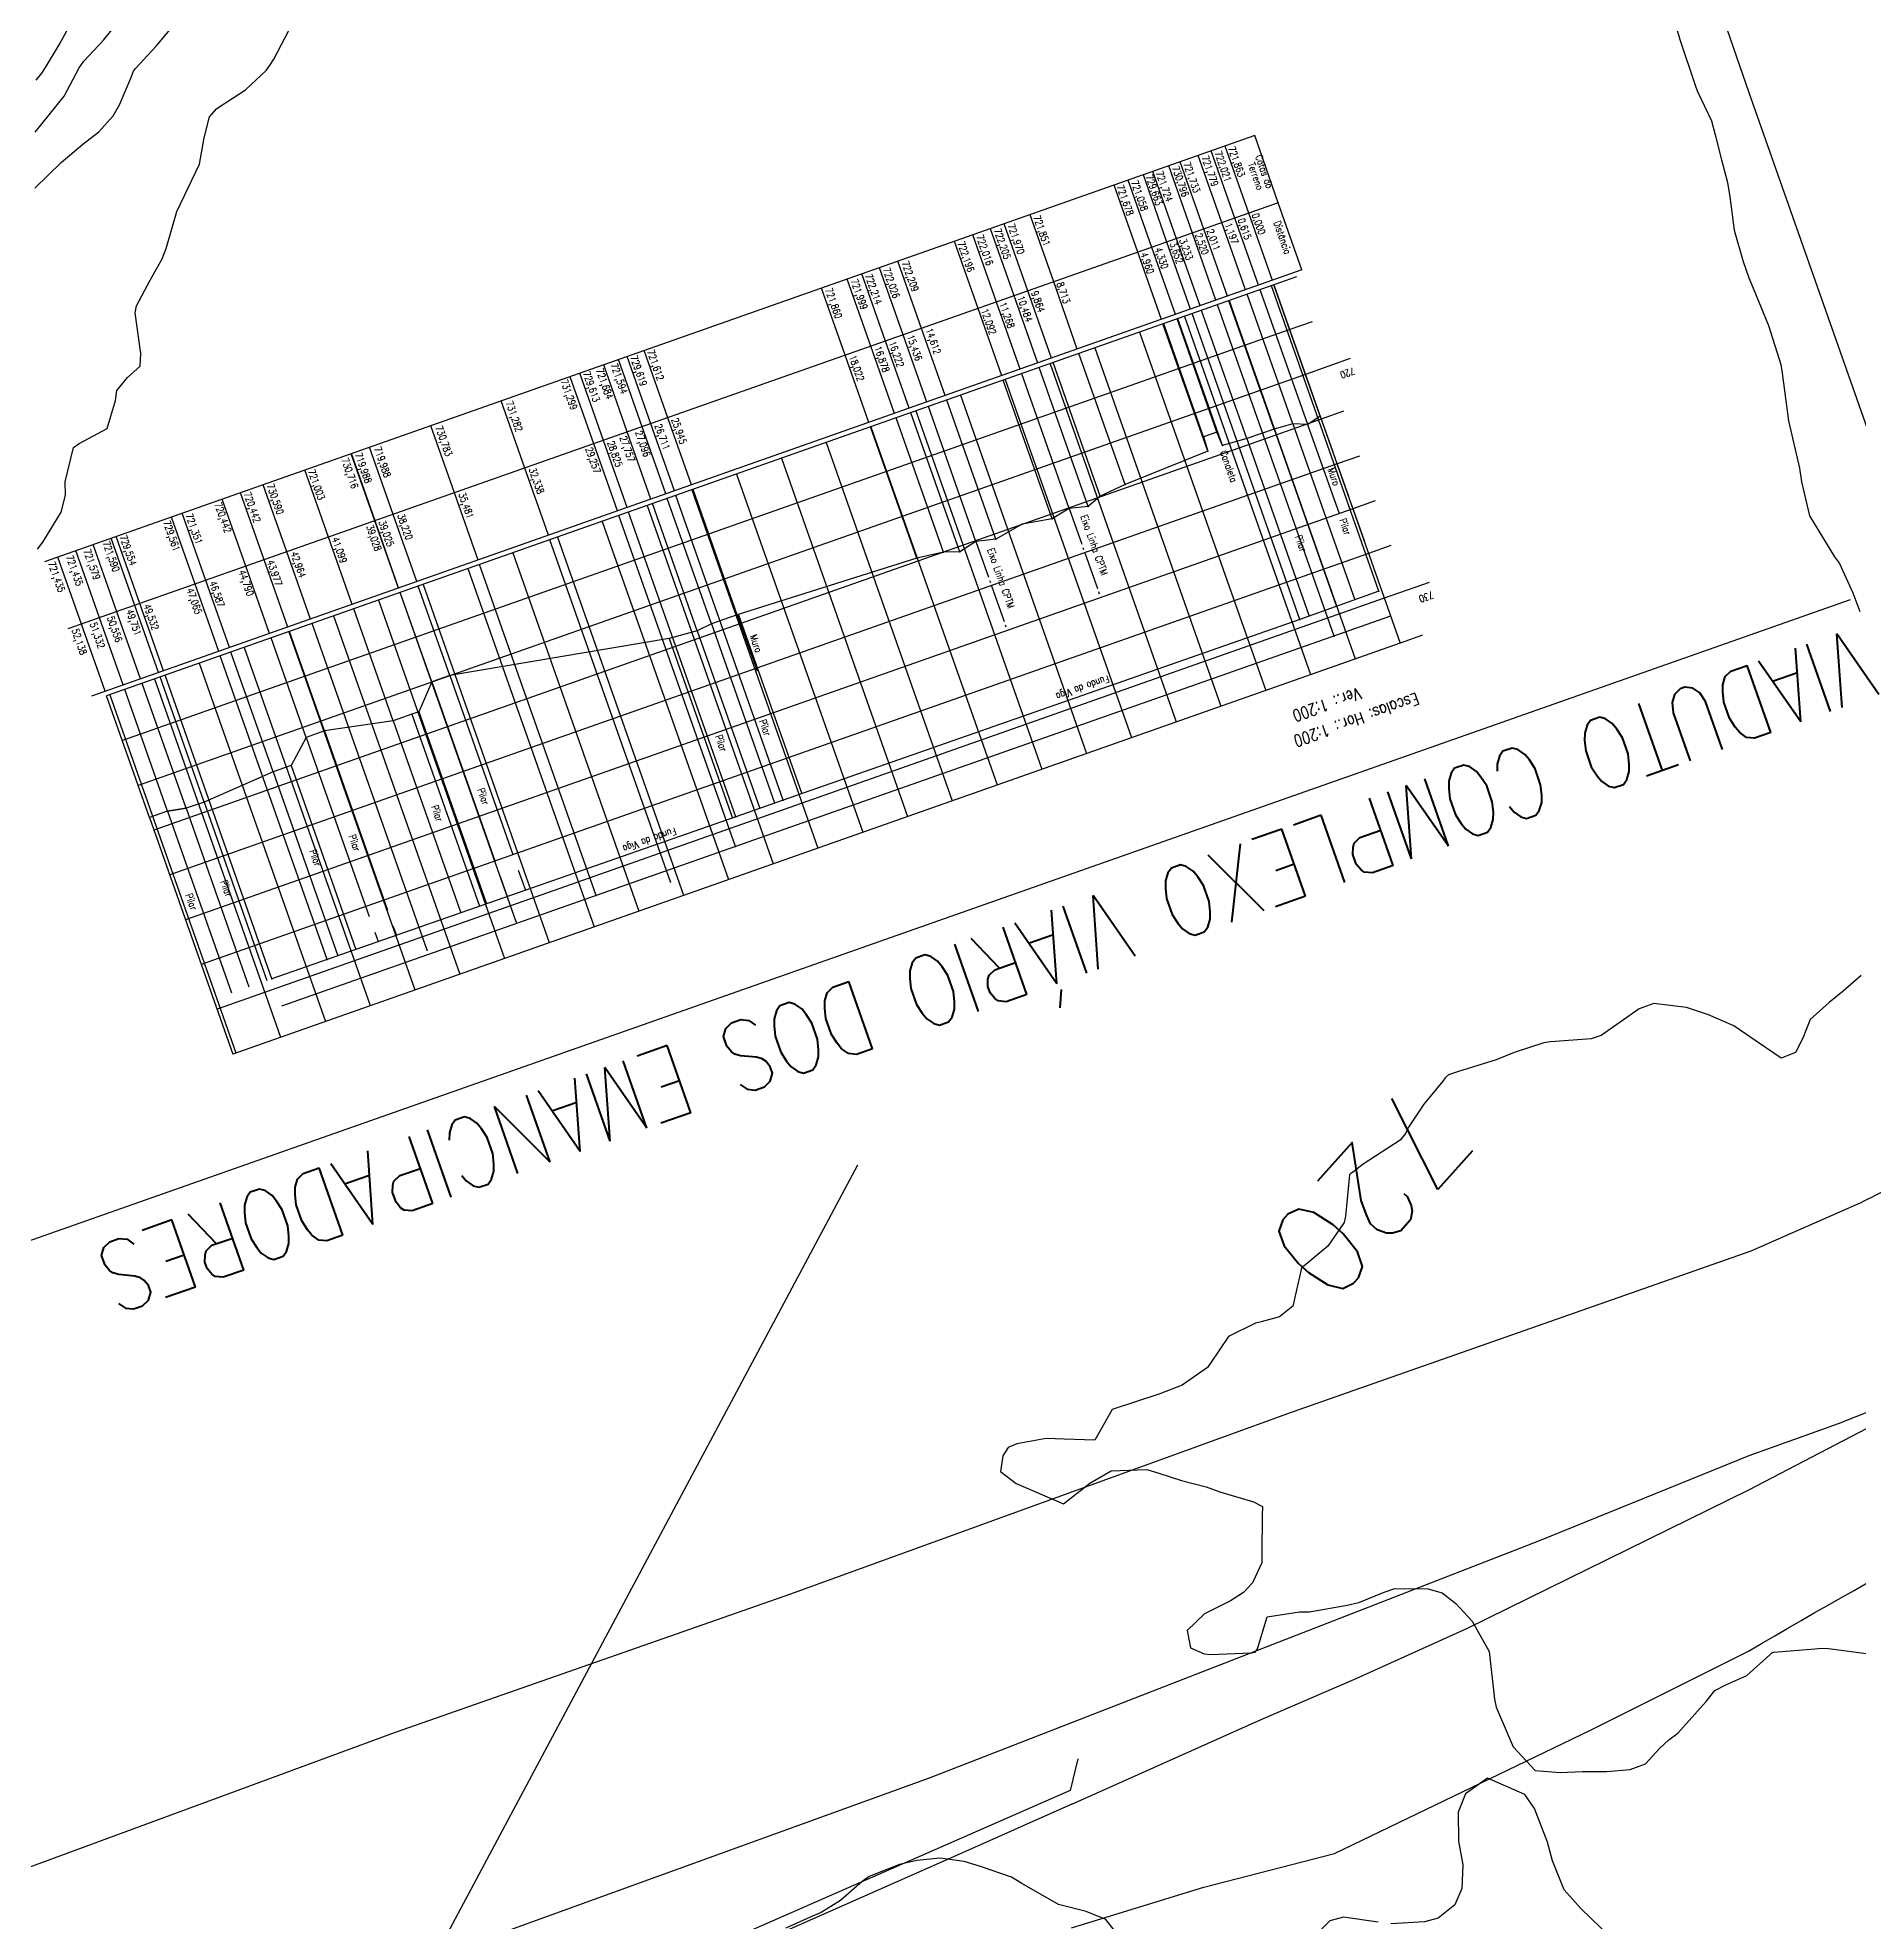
# Model space of a CAD drawing. Header units: metres. Extents: x 307586 to 320046, y 7427249 to 7434250.
# Drawn here: x 312472.8 to 312549.6, y 7432034.5 to 7432113.9 of the extents above; entities that cross this region are included whole.
import ezdxf
from ezdxf.enums import TextEntityAlignment as Align

# ---------------------------------------------------------------- set-up
doc = ezdxf.new("R2010")
doc.units = ezdxf.units.M
doc.header["$MEASUREMENT"] = 0
for name, pattern in [('CONTINUO', [0]), ('TRACEJADO', [8.7, 8, -0.7]), ('TRACO-PONTO', [1.88, 1.6, -0.14, 0, -0.14])]:
    doc.linetypes.add(name, pattern=pattern)
doc.layers.get('0').update_dxf_attribs({"color": 255})
for name, color, linetype in [('_PERFIL', 45, 'Continuous'), ('Cotas', 45, 'Continuous'), ('Curvas de Nivel 1m', 11, 'Continuous'), ('Curvas de Nivel 5m', 15, 'Continuous'), ('Perfil', 45, 'Continuous'), ('Pontes_Viadutos_Tubos', 190, 'Continuous'), ('TEXTO', 45, 'Continuous'), ('Vias Primárias', 230, 'Continuous')]:
    doc.layers.add(name, color=color, linetype=linetype)
doc.styles.add('ROMANS', font='romans', dxfattribs={"height": 0.2})
doc.styles.get("Standard").update_dxf_attribs({"font": 'txt.shx'})
doc.styles.add('Style-STANDARD', font='STANDARD.shx')

# ---------------------------------------------------------------- blocks, each defined once
blk = doc.blocks.new('SIMB_PONTO')
at = {"color": 0}
blk.add_point((0, 0), dxfattribs=at)
for tag in ['desc:', 'cota:', 'pto:']:
    blk.add_attdef(tag, (0, 0), '', height=1)

msp = doc.modelspace()

# ---------------------------------------------------------------- linework, layer by layer
at = {"layer": 'Curvas de Nivel 1m', "flags": 128}
for points, elevation in [([(312472.692, 7432107.552), (312473.8, 7432108.634), (312474.711, 7432109.412), (312475.393, 7432109.936), (312475.99, 7432110.607), (312476.259, 7432111.075), (312476.747, 7432112.189), (312476.859, 7432112.491), (312476.937, 7432112.598), (312477.806, 7432113.546), (312478.683, 7432114.581)], 719), ([(312472.716, 7432109.923), (312473.3, 7432110.641), (312473.931, 7432111.436), (312474.561, 7432112.623), (312474.756, 7432112.914), (312475.582, 7432113.794), (312476.246, 7432114.605)], 718), ([(312472.745, 7432112.113), (312472.991, 7432112.405), (312473.145, 7432112.644), (312473.72, 7432113.593), (312474.277, 7432114.627)], 717)]:
    msp.add_lwpolyline(points, dxfattribs=dict(at, elevation=elevation))
at = {"layer": 'Curvas de Nivel 5m', "elevation": 720, "flags": 128}
for points in [[(312541.682, 7432114.928), (312542.007, 7432113.818), (312542.626, 7432111.94), (312542.669, 7432111.811), (312542.751, 7432111.624), (312543.338, 7432110.4), (312543.495, 7432109.799), (312543.756, 7432108.756), (312544.014, 7432107.79), (312544.101, 7432107.193), (312544.293, 7432105.786), (312544.663, 7432104.463), (312544.905, 7432103.777), (312545.085, 7432103.339), (312545.736, 7432101.769), (312546.254, 7432100.126), (312546.318, 7432099.763), (312546.583, 7432097.76), (312547.037, 7432095.755), (312547.127, 7432095.181), (312547.461, 7432093.751), (312548.516, 7432092.023), (312548.639, 7432091.863), (312548.722, 7432091.737), (312549.286, 7432090.513), (312549.587, 7432089.724)], [(312472.81, 7432092.344), (312473.033, 7432092.642), (312473.805, 7432093.91), (312473.993, 7432094.628), (312473.98, 7432095.19), (312474.318, 7432096.624), (312474.565, 7432096.801), (312475.742, 7432097.437), (312476.088, 7432098.605), (312476.155, 7432099.037), (312476.593, 7432099.587), (312477.13, 7432100.062), (312477.168, 7432100.594), (312476.923, 7432102.303), (312476.985, 7432102.596), (312477.555, 7432103.68), (312478.057, 7432104.586), (312478.228, 7432105.015), (312478.683, 7432106.58), (312479.635, 7432108.566), (312479.83, 7432109.68), (312480.05, 7432110.56), (312480.365, 7432110.919), (312480.732, 7432111.154), (312481.577, 7432111.705), (312482.456, 7432112.533), (312482.582, 7432112.705), (312482.758, 7432112.989), (312483.57, 7432114.518)], [(312549.636, 7432074.387), (312548.875, 7432073.731), (312548.288, 7432073.253), (312547.495, 7432072.534), (312547.189, 7432071.751), (312546.88, 7432071.141), (312546.264, 7432070.902), (312544.985, 7432071.773), (312544.278, 7432072.27), (312543.214, 7432072.728), (312542.285, 7432073.035), (312540.909, 7432073.202), (312540.284, 7432072.98), (312538.69, 7432071.854), (312538.271, 7432071.715), (312536.556, 7432071.591), (312536.27, 7432071.549), (312535.019, 7432071.139), (312534.262, 7432070.833), (312532.669, 7432070.336), (312532.256, 7432070.205), (312532.116, 7432070.07), (312532.009, 7432069.932), (312531.22, 7432068.959), (312530.545, 7432067.947), (312530.438, 7432067.731), (312530.218, 7432067.444), (312528.665, 7432066.431), (312528.204, 7432066.09), (312528.139, 7432066.045), (312528.081, 7432065.981), (312527.919, 7432064.24), (312527.852, 7432063.983), (312527.172, 7432062.981), (312526.154, 7432062.145), (312526.075, 7432062.079), (312526.048, 7432062.001), (312525.689, 7432060.453), (312525.135, 7432060.01), (312524.36, 7432059.787), (312524.129, 7432059.731), (312522.982, 7432059.175), (312522.229, 7432058.048), (312522.101, 7432057.871), (312521.03, 7432057.124), (312520.09, 7432056.758), (312518.083, 7432056.1), (312517.355, 7432054.815), (312516.064, 7432054.855), (312515.309, 7432054.883), (312514.061, 7432054.648), (312513.702, 7432054.502), (312513.481, 7432054.149), (312513.38, 7432053.484), (312514.041, 7432052.977), (312516.033, 7432052.12), (312517.15, 7432053.001), (312518.047, 7432053.52), (312519.539, 7432053.569), (312520.046, 7432053.423), (312520.999, 7432053.105), (312522.041, 7432052.836), (312522.625, 7432052.627), (312524.035, 7432052.212), (312524.419, 7432052.016), (312524.406, 7432051.639), (312524.394, 7432050.016), (312524.389, 7432049.634), (312523.995, 7432048.8), (312523.621, 7432048.393), (312523.069, 7432048.034), (312521.977, 7432047.487), (312521.242, 7432046.786), (312521.382, 7432046.056), (312521.959, 7432045.8), (312522.223, 7432045.782), (312523.96, 7432045.851), (312524.105, 7432045.875), (312524.21, 7432046.018), (312524.618, 7432047.372), (312525.979, 7432047.582), (312526.398, 7432047.577), (312527.982, 7432047.861), (312528.476, 7432047.973), (312529.54, 7432048.407), (312529.992, 7432048.563), (312531.384, 7432048.544), (312531.99, 7432048.374), (312532.569, 7432047.921), (312533.245, 7432047.18), (312533.963, 7432045.9), (312534.192, 7432043.897), (312534.267, 7432043.559), (312534.976, 7432041.889), (312535.903, 7432040.892), (312536.959, 7432040.813), (312537.903, 7432040.848), (312538.906, 7432040.848), (312539.904, 7432040.929), (312540.554, 7432041.176), (312541.144, 7432041.818), (312541.542, 7432042.188), (312541.919, 7432042.457), (312543.105, 7432043.792), (312543.47, 7432044.257), (312543.944, 7432044.494), (312544.821, 7432044.9), (312545.79, 7432045.762), (312545.879, 7432045.845), (312545.964, 7432045.875), (312547.691, 7432046.018), (312547.966, 7432046.038), (312548.261, 7432046.031), (312549.964, 7432045.81)], [(312539.105, 7432033.841), (312537.831, 7432035.079), (312537.123, 7432035.867), (312536.64, 7432037.087), (312536.42, 7432037.874), (312535.884, 7432039.296), (312535.476, 7432039.884), (312533.9, 7432040.569), (312532.965, 7432039.914), (312532.661, 7432039.138), (312532.67, 7432037.918), (312532.851, 7432036.913), (312532.822, 7432035.915), (312532.522, 7432035.231), (312531.824, 7432034.668), (312531.245, 7432034.512), (312529.82, 7432034.437)], [(312518.23, 7432034.094), (312517.821, 7432034.612), (312516.985, 7432034.949), (312515.83, 7432035.25), (312514.279, 7432036.136), (312513.845, 7432036.395), (312512.54, 7432036.85), (312511.852, 7432037.055), (312510.841, 7432037.192), (312509.852, 7432037.094), (312509.123, 7432036.924), (312507.845, 7432036.421), (312507.553, 7432036.214), (312506.643, 7432035.415), (312505.823, 7432034.909), (312505.356, 7432034.708), (312504.334, 7432034.255)], [(312529.285, 7432034.494), (312527.824, 7432034.716), (312527.248, 7432034.559), (312526.688, 7432033.991)]]:
    msp.add_lwpolyline(points, dxfattribs=at)
at = {"layer": 'Perfil', "linetype": 'CONTINUO', "flags": 128}
for points in [[(312525.845, 7432103.815), (312524.901, 7432103.483)], [(312524.901, 7432103.483), (312475.722, 7432086.169)], [(312524.908, 7432097.407), (312523.004, 7432102.815)], [(312523.015, 7432102.819), (312528.328, 7432087.727)], [(312525.691, 7432097.634), (312523.772, 7432103.085)], [(312526.321, 7432097.599), (312524.321, 7432103.279)], [(312529.321, 7432090.581), (312524.793, 7432103.445)], [(312524.901, 7432103.483), (312530.215, 7432088.391)], [(312526.848, 7432097.953), (312524.901, 7432103.483)], [(312522.497, 7432097.274), (312520.817, 7432102.045)], [(312522.737, 7432096.713), (312520.855, 7432102.058)], [(312521.128, 7432102.154), (312526.442, 7432087.062)], [(312525.994, 7432089.382), (312521.457, 7432102.27)], [(312523.753, 7432097.01), (312521.852, 7432102.409)], [(312527.438, 7432088.689), (312522.524, 7432102.646)], [(312525.565, 7432101.596), (312476.386, 7432084.282)], [(312519.242, 7432101.49), (312524.555, 7432086.398)], [(312522.108, 7432096.48), (312520.223, 7432101.836)], [(312521.934, 7432097.076), (312520.254, 7432101.847)], [(312526.509, 7432101.928), (312525.565, 7432101.596)], [(312518.626, 7432095.07), (312516.683, 7432100.589)], [(312517.355, 7432100.826), (312522.669, 7432085.734)], [(312528.116, 7432100.374), (312526.23, 7432099.71)], [(312526.23, 7432099.71), (312477.05, 7432082.396)], [(312516.271, 7432094.066), (312514.273, 7432099.741)], [(312517.073, 7432094.148), (312515.012, 7432100.001)], [(312515.469, 7432100.162), (312520.782, 7432085.07)], [(312517.58, 7432094.576), (312515.597, 7432100.207)], [(312511.696, 7432098.834), (312517.009, 7432083.742)], [(312515.553, 7432093.623), (312513.496, 7432099.467)], [(312513.582, 7432099.498), (312518.896, 7432084.406)], [(312511.663, 7432092.234), (312509.6, 7432098.096)], [(312509.809, 7432098.17), (312515.122, 7432083.077)], [(312512.342, 7432092.673), (312510.341, 7432098.357)], [(312513.18, 7432092.774), (312511.119, 7432098.63)], [(312527.837, 7432098.155), (312526.894, 7432097.823)], [(312526.894, 7432097.823), (312477.714, 7432080.509)], [(312509.848, 7432091.971), (312507.902, 7432097.498)], [(312507.923, 7432097.505), (312513.236, 7432082.413)], [(312510.973, 7432092.219), (312508.981, 7432097.878)], [(312506.036, 7432096.841), (312511.349, 7432081.749)], [(312527.558, 7432095.937), (312478.379, 7432078.623)], [(312504.15, 7432096.177), (312509.463, 7432081.085)], [(312528.501, 7432096.269), (312527.558, 7432095.937)], [(312500.377, 7432094.849), (312505.69, 7432079.757)], [(312502.292, 7432089.574), (312500.429, 7432094.867)], [(312502.263, 7432095.513), (312507.576, 7432080.421)], [(312528.222, 7432094.05), (312479.043, 7432076.736)], [(312498.49, 7432094.185), (312503.803, 7432079.093)], [(312500.607, 7432088.904), (312498.719, 7432094.265)], [(312501.201, 7432089.208), (312499.343, 7432094.485)], [(312504.229, 7432081.766), (312499.706, 7432094.613)], [(312529.165, 7432094.382), (312528.222, 7432094.05)], [(312496.604, 7432093.52), (312501.917, 7432078.428)], [(312502.215, 7432079.821), (312497.305, 7432093.767)], [(312502.233, 7432081.07), (312497.712, 7432093.911)], [(312499.473, 7432078.329), (312494.398, 7432092.744)], [(312494.717, 7432092.856), (312500.03, 7432077.764)], [(312529.829, 7432092.496), (312528.886, 7432092.164)], [(312528.886, 7432092.164), (312479.707, 7432074.85)], [(312496.343, 7432077.756), (312491.434, 7432091.7)], [(312492.831, 7432092.192), (312498.144, 7432077.1)], [(312489.058, 7432090.864), (312494.371, 7432075.772)], [(312490.944, 7432091.528), (312496.257, 7432076.436)], [(312531.437, 7432090.941), (312529.55, 7432090.277)], [(312529.55, 7432090.277), (312480.371, 7432072.963)], [(312487.171, 7432090.2), (312492.484, 7432075.108)], [(312492.975, 7432076.642), (312488.088, 7432090.522)], [(312489.415, 7432086.762), (312488.091, 7432090.523)], [(312490.175, 7432087.029), (312488.85, 7432090.791)], [(312485.285, 7432089.536), (312490.598, 7432074.444)], [(312487.796, 7432085.116), (312486.135, 7432089.835)], [(312484.128, 7432084.419), (312482.653, 7432088.609)], [(312483.398, 7432088.871), (312488.711, 7432073.779)], [(312484.895, 7432084.689), (312483.42, 7432088.879)], [(312489.22, 7432075.453), (312484.375, 7432089.215)], [(312531.158, 7432088.723), (312530.215, 7432088.391)], [(312485.01, 7432075.062), (312480.507, 7432087.854)], [(312482.735, 7432082.965), (312480.958, 7432088.012)], [(312530.215, 7432088.391), (312481.035, 7432071.077)], [(312481.512, 7432088.207), (312486.825, 7432073.115)], [(312477.739, 7432086.879), (312483.052, 7432071.787)], [(312479.83, 7432081.689), (312477.974, 7432086.962)], [(312482.681, 7432074.25), (312478.18, 7432087.034)], [(312479.625, 7432087.543), (312484.938, 7432072.451)], [(312477.527, 7432081.043), (312475.722, 7432086.169)], [(312475.852, 7432086.215), (312481.165, 7432071.123)], [(312478.287, 7432081.31), (312476.482, 7432086.437)], [(312479.067, 7432081.432), (312477.214, 7432086.694)]]:
    msp.add_lwpolyline(points, dxfattribs=at)
at = {"layer": 'Pontes_Viadutos_Tubos'}
msp.add_lwpolyline([(312516.632, 7432041.376), (312516.319, 7432040.047), (312492.584, 7432029.636), (312476.945, 7432022.215), (312459.125, 7432013.602), (312452.923, 7432010.203, 0.098187), (312438.119, 7431997.807, 0.065524), (312433.945, 7431990.98, 0.005401), (312431.827, 7431985.878, 0.005401), (312429.97, 7431986.199, 0.009245), (312429.261, 7431983.746), (312423.504, 7431992.011), (312394.429, 7432035.141), (312375.297, 7432063.648), (312375.698, 7432065.854)], format="xyb", dxfattribs=at)
at = {"layer": 'TEXTO'}
msp.add_line((312446.051, 7431951.607), (312507.371, 7432066.404), dxfattribs=at)
at = {"layer": 'TEXTO', "linetype": 'CONTINUO', "flags": 128}
for points in [[(312524.088, 7432109.769), (312473.097, 7432091.818)], [(312523.259, 7432106.297), (312522.262, 7432109.127)], [(312523.839, 7432106.501), (312522.842, 7432109.331)], [(312525.084, 7432106.94), (312524.088, 7432109.769)], [(312521.462, 7432105.664), (312520.465, 7432108.494)], [(312521.942, 7432105.833), (312520.946, 7432108.663)], [(312522.71, 7432106.104), (312521.713, 7432108.933)], [(312519.16, 7432104.854), (312518.164, 7432107.684)], [(312519.754, 7432105.063), (312518.758, 7432107.893)], [(312520.394, 7432105.288), (312519.398, 7432108.118)], [(312520.789, 7432105.428), (312519.793, 7432108.257)], [(312525.084, 7432106.94), (312474.093, 7432088.988)], [(312526.08, 7432104.11), (312525.084, 7432106.94)], [(312514.534, 7432103.226), (312513.538, 7432106.055)], [(312515.62, 7432103.608), (312514.624, 7432106.438)], [(312523.706, 7432103.274), (312522.71, 7432106.104)], [(312524.255, 7432103.467), (312523.259, 7432106.297)], [(312524.835, 7432103.671), (312523.839, 7432106.501)], [(312512.433, 7432102.486), (312511.437, 7432105.315)], [(312513.21, 7432102.759), (312512.214, 7432105.589)], [(312513.95, 7432103.02), (312512.953, 7432105.849)], [(312521.39, 7432102.459), (312520.394, 7432105.288)], [(312521.785, 7432102.598), (312520.789, 7432105.428)], [(312522.458, 7432102.835), (312521.462, 7432105.664)], [(312522.938, 7432103.004), (312521.942, 7432105.833)], [(312510.056, 7432101.649), (312509.06, 7432104.479)], [(312520.156, 7432102.024), (312519.16, 7432104.854)], [(312520.751, 7432102.234), (312519.754, 7432105.063)], [(312526.08, 7432104.11), (312475.09, 7432086.158)], [(312507.918, 7432100.896), (312506.922, 7432103.726)], [(312508.537, 7432101.114), (312507.541, 7432103.944)], [(312509.279, 7432101.375), (312508.282, 7432104.205)], [(312516.616, 7432100.778), (312515.62, 7432103.608)], [(312506.839, 7432100.516), (312505.843, 7432103.346)], [(312514.206, 7432099.93), (312513.21, 7432102.759)], [(312514.946, 7432100.19), (312513.95, 7432103.02)], [(312515.531, 7432100.396), (312514.534, 7432103.226)], [(312513.429, 7432099.656), (312512.433, 7432102.486)], [(312510.275, 7432098.545), (312509.279, 7432101.375)], [(312511.052, 7432098.819), (312510.056, 7432101.649)], [(312498.643, 7432097.631), (312497.647, 7432100.461)], [(312499.366, 7432097.885), (312498.37, 7432100.715)], [(312507.836, 7432097.687), (312506.839, 7432100.516)], [(312508.915, 7432098.067), (312507.918, 7432100.896)], [(312509.533, 7432098.284), (312508.537, 7432101.114)], [(312496.242, 7432096.786), (312495.246, 7432099.615)], [(312496.649, 7432096.929), (312495.653, 7432099.759)], [(312497.657, 7432097.284), (312496.661, 7432100.113)], [(312498.28, 7432097.503), (312497.284, 7432100.333)], [(312493.336, 7432095.762), (312492.34, 7432098.592)], [(312526.847, 7432097.955), (312526.321, 7432097.599), (312525.691, 7432097.634), (312524.908, 7432097.407), (312523.753, 7432097.01), (312522.737, 7432096.713), (312522.497, 7432097.274), (312521.934, 7432097.076), (312522.108, 7432096.48), (312518.626, 7432095.07), (312517.58, 7432094.576), (312517.073, 7432094.148), (312516.271, 7432094.066), (312515.553, 7432093.623), (312514.294, 7432093.404), (312513.18, 7432092.774), (312512.342, 7432092.673), (312511.663, 7432092.234), (312510.973, 7432092.219), (312509.848, 7432091.971), (312502.292, 7432089.574), (312501.201, 7432089.208), (312500.607, 7432088.904), (312499.422, 7432088.586), (312490.175, 7432087.029), (312489.415, 7432086.762), (312488.878, 7432085.497), (312488.579, 7432085.391), (312487.796, 7432085.116), (312484.895, 7432084.689), (312484.128, 7432084.419), (312483.495, 7432083.233), (312482.735, 7432082.965), (312479.83, 7432081.689), (312479.067, 7432081.432), (312478.287, 7432081.31), (312477.527, 7432081.043)], [(312490.371, 7432094.719), (312489.375, 7432097.549)], [(312498.653, 7432094.454), (312497.657, 7432097.284)], [(312499.277, 7432094.673), (312498.28, 7432097.503)], [(312499.64, 7432094.801), (312498.643, 7432097.631)], [(312500.362, 7432095.056), (312499.366, 7432097.885)], [(312525.691, 7432097.634), (312524.908, 7432097.407)], [(312524.908, 7432097.407), (312527.538, 7432089.939)], [(312526.316, 7432097.598), (312527.642, 7432093.846)], [(312487.788, 7432093.809), (312486.791, 7432096.639)], [(312497.238, 7432093.956), (312496.242, 7432096.786)], [(312497.646, 7432094.099), (312496.649, 7432096.929)], [(312523.753, 7432097.01), (312526.388, 7432089.524)], [(312485.072, 7432092.853), (312484.076, 7432095.683)], [(312487.025, 7432093.541), (312486.029, 7432096.371)], [(312487.028, 7432093.542), (312486.032, 7432096.372)], [(312494.332, 7432092.933), (312493.336, 7432095.762)], [(312483.313, 7432092.234), (312482.317, 7432095.064)], [(312481.59, 7432091.627), (312480.594, 7432094.457)], [(312482.357, 7432091.897), (312481.361, 7432094.727)], [(312491.367, 7432091.889), (312490.371, 7432094.719)], [(312479.444, 7432090.872), (312478.448, 7432093.702)], [(312479.895, 7432091.031), (312478.899, 7432093.86)], [(312488.022, 7432090.711), (312487.025, 7432093.541)], [(312488.024, 7432090.712), (312487.028, 7432093.542)], [(312488.784, 7432090.979), (312487.788, 7432093.809)], [(312476.152, 7432089.713), (312475.155, 7432092.542)], [(312476.911, 7432089.98), (312475.915, 7432092.81)], [(312477.117, 7432090.053), (312476.121, 7432092.883)], [(312486.068, 7432090.023), (312485.072, 7432092.853)], [(312474.659, 7432089.187), (312473.663, 7432092.017)], [(312475.42, 7432089.455), (312474.423, 7432092.285)], [(312483.353, 7432089.068), (312482.357, 7432091.897)], [(312484.309, 7432089.404), (312483.313, 7432092.234)], [(312480.441, 7432088.042), (312479.444, 7432090.872)], [(312480.892, 7432088.201), (312479.895, 7432091.031)], [(312482.587, 7432088.798), (312481.59, 7432091.627)], [(312549.177, 7432090.217), (312463.85, 7432060.176)], [(312478.114, 7432087.223), (312477.117, 7432090.053)], [(312529.321, 7432090.581), (312525.994, 7432089.382), (312504.229, 7432081.766), (312502.233, 7432081.07), (312485.01, 7432075.062), (312482.681, 7432074.25)], [(312476.416, 7432086.625), (312475.42, 7432089.455)], [(312477.148, 7432086.883), (312476.152, 7432089.713)], [(312477.907, 7432087.15), (312476.911, 7432089.98)], [(312529.816, 7432089.521), (312483.086, 7432073.098)], [(312502.292, 7432089.574), (312503.122, 7432087.215)], [(312475.656, 7432086.358), (312474.659, 7432089.187)], [(312499.422, 7432088.586), (312502.089, 7432081.02)], [(312500.607, 7432088.904), (312503.241, 7432081.422)], [(312488.579, 7432085.391), (312491.428, 7432077.3)], [(312488.878, 7432085.497), (312491.727, 7432077.405)], [(312487.796, 7432085.116), (312490.644, 7432077.027)], [(312482.735, 7432082.965), (312485.462, 7432075.22)], [(312483.495, 7432083.233), (312486.223, 7432075.485)], [(312478.287, 7432081.31), (312479.067, 7432081.432)], [(312478.287, 7432081.31), (312477.527, 7432081.043)], [(312477.527, 7432081.043), (312481.035, 7432071.077)], [(312478.287, 7432081.31), (312480.983, 7432073.652)]]:
    msp.add_lwpolyline(points, dxfattribs=at)
at = {"layer": 'TEXTO', "linetype": 'TRACEJADO', "flags": 128}
for points in [[(312525.691, 7432097.634), (312528.303, 7432090.215)], [(312502.348, 7432089.587), (312505.006, 7432082.038)], [(312501.201, 7432089.208), (312503.865, 7432081.639)], [(312490.175, 7432087.029), (312493.362, 7432077.976)], [(312489.415, 7432086.762), (312492.602, 7432077.71)], [(312484.895, 7432084.689), (312487.926, 7432076.079)], [(312484.128, 7432084.419), (312487.158, 7432075.812)], [(312479.067, 7432081.432), (312481.715, 7432073.91)], [(312479.83, 7432081.689), (312482.474, 7432074.177)]]:
    msp.add_lwpolyline(points, dxfattribs=at)
at = {"layer": 'TEXTO', "linetype": 'TRACO-PONTO', "flags": 128}
for points in [[(312526.848, 7432097.953), (312527.49, 7432096.129), (312528.819, 7432092.356)], [(312516.271, 7432094.066), (312516.271, 7432094.066), (312517.599, 7432090.293)], [(312512.342, 7432092.673), (312512.342, 7432092.673), (312513.671, 7432088.9)]]:
    msp.add_lwpolyline(points, dxfattribs=at)
at = {"layer": 'Vias Primárias'}
for points in [[(312470.848, 7432036.232), (312487.893, 7432042.506), (312504.511, 7432048.326), (312525.642, 7432055.985), (312545.003, 7432062.78), (312549.445, 7432064.734, 0.034053), (312551.957, 7432066.129, 0.000278), (312554.851, 7432068.006, 0.282136), (312557.466, 7432073.493, 0.053194), (312556.806, 7432076.567), (312550.431, 7432095.949), (312544.923, 7432111.574), (312535.573, 7432138.649)], [(312470.848, 7432036.232), (312487.893, 7432042.506), (312504.511, 7432048.326), (312525.642, 7432055.985), (312545.003, 7432062.78), (312549.445, 7432064.734, 0.034053), (312551.957, 7432066.129, 0.000278), (312554.851, 7432068.006, 0.282136), (312557.466, 7432073.493, 0.053194), (312556.806, 7432076.567), (312550.431, 7432095.949), (312544.923, 7432111.574), (312535.573, 7432138.649)], [(312516.382, 7432039.477), (312511.779, 7432037.425), (312492.083, 7432028.717), (312476.041, 7432020.891), (312464.813, 7432015.595, 0.012366), (312456.583, 7432011.461, 0.017824), (312449.223, 7432007.19, 0.070494), (312440.983, 7432000.218, 0.065549), (312436.946, 7431994.277, 0.028618), (312433.857, 7431987.147, 0.060987), (312432.985, 7431983.419), (312431.67, 7431975.9), (312427.193, 7431982.473), (312420.431, 7431992.535), (312415.283, 7432000.365), (312407.896, 7432011.104), (312393.341, 7432032.004), (312375.258, 7432060.397), (312372.575, 7432064.349)], [(312516.382, 7432039.477), (312511.779, 7432037.425), (312492.083, 7432028.717), (312476.041, 7432020.891), (312464.813, 7432015.595, 0.012366), (312456.583, 7432011.461, 0.017824), (312449.223, 7432007.19, 0.070494), (312440.983, 7432000.218, 0.065549), (312436.946, 7431994.277, 0.028618), (312433.857, 7431987.147, 0.060987), (312432.985, 7431983.419), (312431.67, 7431975.9), (312427.193, 7431982.473), (312420.431, 7431992.535), (312415.283, 7432000.365), (312407.896, 7432011.104), (312393.341, 7432032.004), (312375.258, 7432060.397), (312372.575, 7432064.349)], [(312516.373, 7432034.259), (312521.95, 7432035.973), (312527.449, 7432037.398), (312538.243, 7432042.589), (312544.889, 7432045.925, -0.01485), (312562.906, 7432055.736, -0.485944), (312565.624, 7432054.79), (312574.645, 7432028.56), (312585.563, 7432000.87), (312592.714, 7432003.514)], [(312516.373, 7432034.259), (312521.95, 7432035.973), (312527.449, 7432037.398), (312538.243, 7432042.589), (312544.889, 7432045.925, -0.01485), (312562.906, 7432055.736, -0.485944), (312565.624, 7432054.79), (312574.645, 7432028.56), (312585.563, 7432000.87), (312592.714, 7432003.514)]]:
    msp.add_lwpolyline(points, format="xyb", dxfattribs=at)
msp.add_lwpolyline([(312516.382, 7432039.477), (312524.368, 7432043.038), (312528.365, 7432044.764), (312533.058, 7432046.894), (312544.903, 7432052.717), (312554.562, 7432057.747), (312554.842, 7432057.934), (312548.668, 7432055.503), (312544.903, 7432054.15), (312536.048, 7432050.551), (312510.373, 7432040.563), (312482.145, 7432030.338), (312464.02, 7432023.828)], dxfattribs=at)
msp.add_lwpolyline([(312516.382, 7432039.477), (312524.368, 7432043.038), (312528.365, 7432044.764), (312533.058, 7432046.894), (312544.903, 7432052.717), (312554.562, 7432057.747), (312554.842, 7432057.934), (312548.668, 7432055.503), (312544.903, 7432054.15), (312536.048, 7432050.551), (312510.373, 7432040.563), (312482.145, 7432030.338), (312464.02, 7432023.828)], dxfattribs=at)

# ---------------------------------------------------------------- block references
at = {"layer": '_PERFIL', "xscale": 0.2000000000116416, "yscale": 0.2000000000116416, "zscale": 0.2000000000116416, "rotation": 199.3948611343014}
for p in [(312522.497, 7432097.274), (312524.908, 7432097.407), (312525.691, 7432097.634), (312526.321, 7432097.599), (312526.848, 7432097.953), (312521.934, 7432097.076), (312522.108, 7432096.48), (312522.737, 7432096.713), (312523.753, 7432097.01), (312518.626, 7432095.07), (312516.271, 7432094.066), (312517.073, 7432094.148), (312517.58, 7432094.576), (312515.553, 7432093.623), (312512.342, 7432092.673), (312513.18, 7432092.774), (312509.848, 7432091.971), (312510.973, 7432092.219), (312511.663, 7432092.234), (312529.321, 7432090.581), (312502.292, 7432089.574), (312525.994, 7432089.382), (312500.607, 7432088.904), (312501.201, 7432089.208), (312527.438, 7432088.689), (312490.175, 7432087.029), (312489.415, 7432086.762), (312484.895, 7432084.689), (312487.796, 7432085.116), (312484.128, 7432084.419), (312482.735, 7432082.965), (312479.067, 7432081.432), (312479.83, 7432081.689), (312504.229, 7432081.766), (312477.527, 7432081.043), (312478.287, 7432081.31), (312502.233, 7432081.07), (312502.213, 7432079.815), (312499.471, 7432078.331), (312496.343, 7432077.756), (312492.975, 7432076.642), (312485.01, 7432075.062), (312489.22, 7432075.453), (312482.681, 7432074.25)]:
    msp.add_blockref('SIMB_PONTO', p, dxfattribs=at)
at = {"layer": 'TEXTO', "xscale": 0.2000000000116415, "yscale": 0.2000000000116415, "zscale": 0.2000000000116415, "rotation": 199.3948611343014}
for p in [(312514.294, 7432093.404), (312499.422, 7432088.586), (312488.579, 7432085.391), (312488.878, 7432085.497), (312483.495, 7432083.233)]:
    msp.add_blockref('SIMB_PONTO', p, dxfattribs=at)

# ---------------------------------------------------------------- texts
at = {"layer": 'Cotas', "style": 'Style-STANDARD'}
msp.add_text('720', height=4, rotation=228.09005, dxfattribs=at).set_placement((312528.96, 7432065.197, 720), align=Align.MIDDLE_CENTER)
at = {"layer": 'Perfil', "style": 'ROMANS', "width": 0.8}
for s, p in [('720', (312528.243, 7432100.014)), ('730', (312531.563, 7432090.582))]:
    msp.add_text(s, height=0.3, rotation=199.39486, dxfattribs=at).set_placement(p)
at = {"layer": 'TEXTO', "style": 'ROMANS', "width": 0.8}
for s, height, rotation, p in [('722,021', 0.3, 289.39486, (312522.395, 7432109.057)), ('721,863', 0.3, 289.39486, (312522.963, 7432109.257)), ('730,796', 0.3, 289.39486, (312520.598, 7432108.424)), ('721,733', 0.3, 289.39486, (312521.078, 7432108.593)), ('721,779', 0.3, 289.39486, (312521.846, 7432108.864)), ('Terreno', 0.3, 289.39486, (312523.797, 7432108.579)), ('Cotas do', 0.3, 289.39486, (312524.11, 7432108.897)), ('721,678', 0.3, 289.39486, (312518.268, 7432107.632)), ('721,058', 0.3, 289.39486, (312518.876, 7432107.824)), ('729,663', 0.3, 289.39486, (312519.488, 7432108.06)), ('721,724', 0.3, 289.39486, (312519.921, 7432108.213)), ('721,970', 0.3, 289.39486, (312513.674, 7432105.997)), ('721,851', 0.3, 289.39486, (312514.757, 7432106.35)), ('1,197', 0.3, 289.39486, (312522.822, 7432106.037)), ('0,615', 0.3, 289.39486, (312523.369, 7432106.23)), ('0,000', 0.3, 289.39486, (312523.963, 7432106.439)), ('Distância', 0.3, 289.39486, (312524.877, 7432106.114)), ('722,196', 0.3, 289.39486, (312511.563, 7432105.254)), ('722,016', 0.3, 289.39486, (312512.353, 7432105.532)), ('722,205', 0.3, 289.39486, (312513.096, 7432105.794)), ('3,652', 0.3, 289.39486, (312520.501, 7432105.22)), ('3,233', 0.3, 289.39486, (312520.911, 7432105.365)), ('2,520', 0.3, 289.39486, (312521.569, 7432105.596)), ('2,011', 0.3, 289.39486, (312522.057, 7432105.768)), ('722,209', 0.3, 289.39486, (312509.215, 7432104.427)), ('4,960', 0.3, 289.39486, (312519.267, 7432104.786)), ('4,330', 0.3, 289.39486, (312519.871, 7432104.998)), ('721,999', 0.3, 289.39486, (312507.067, 7432103.671)), ('722,214', 0.3, 289.39486, (312507.669, 7432103.883)), ('722,026', 0.3, 289.39486, (312508.42, 7432104.147)), ('8,713', 0.3, 289.39486, (312515.733, 7432103.536)), ('721,860', 0.3, 289.39486, (312505.989, 7432103.292)), ('10,484', 0.3, 289.39486, (312514.082, 7432102.955)), ('9,864', 0.3, 289.39486, (312514.666, 7432103.161)), ('12,092', 0.3, 289.39486, (312512.555, 7432102.417)), ('11,268', 0.3, 289.39486, (312513.327, 7432102.689)), ('15,436', 0.3, 289.39486, (312509.433, 7432101.318)), ('14,612', 0.3, 289.39486, (312510.22, 7432101.595)), ('729,619', 0.3, 289.39486, (312497.775, 7432100.445)), ('721,612', 0.3, 289.39486, (312498.489, 7432100.684)), ('18,022', 0.3, 289.39486, (312506.995, 7432100.46)), ('16,878', 0.3, 289.39486, (312508.057, 7432100.834)), ('16,222', 0.3, 289.39486, (312508.667, 7432101.049)), ('729,613', 0.3, 289.39486, (312495.784, 7432099.776)), ('721,684', 0.3, 289.39486, (312496.34, 7432099.896)), ('721,594', 0.3, 289.39486, (312496.951, 7432100.119)), ('731,299', 0.3, 289.39486, (312494.841, 7432099.442)), ('731,282', 0.3, 289.39486, (312492.533, 7432098.53)), ('730,783', 0.3, 289.39486, (312489.568, 7432097.486)), ('27,096', 0.3, 289.39486, (312497.986, 7432097.274)), ('26,711', 0.3, 289.39486, (312498.807, 7432097.563)), ('25,945', 0.3, 289.39486, (312499.509, 7432097.81)), ('719,988', 0.3, 289.39486, (312486.176, 7432096.352)), ('719,988', 0.3, 289.39486, (312486.984, 7432096.601)), ('29,257', 0.3, 289.39486, (312495.89, 7432096.578)), ('28,825', 0.3, 289.39486, (312496.808, 7432096.842)), ('27,757', 0.3, 289.39486, (312497.333, 7432097.052)), ('Canaleta', 0.3, 289.39486, (312522.63, 7432096.44, 293.121)), ('721,003', 0.3, 289.39486, (312484.199, 7432095.647)), ('730,716', 0.3, 289.39486, (312485.605, 7432096.13)), ('32,338', 0.3, 289.39486, (312493.505, 7432095.716)), ('Muro', 0.3, 289.39486, (312527.158, 7432095.719, 293.149)), ('730,590', 0.3, 289.39486, (312482.465, 7432095.037)), ('720,442', 0.3, 289.39486, (312480.261, 7432094.261)), ('720,442', 0.3, 289.39486, (312481.493, 7432094.695)), ('35,481', 0.3, 289.39486, (312490.541, 7432094.672)), ('729,561', 0.3, 289.39486, (312478.1, 7432093.491)), ('721,351', 0.3, 289.39486, (312479.043, 7432093.785)), ('39,028', 0.3, 289.39486, (312486.653, 7432093.304)), ('39,025', 0.3, 289.39486, (312487.176, 7432093.495)), ('38,220', 0.3, 289.39486, (312487.965, 7432093.772)), ('Eixo Linha CPTM', 0.3, 289.39486, (312516.745, 7432093.728, 293.202)), ('Pilar', 0.3, 289.39486, (312527.646, 7432093.581, 445.374)), ('721,590', 0.3, 289.39486, (312475.552, 7432092.624)), ('729,554', 0.3, 289.39486, (312476.268, 7432092.883)), ('41,099', 0.3, 289.39486, (312485.204, 7432092.793)), ('Pilar', 0.3, 289.39486, (312525.778, 7432092.879, 445.374)), ('721,435', 0.3, 289.39486, (312473.249, 7432091.763)), ('721,435', 0.3, 289.39486, (312474.01, 7432092.03)), ('721,579', 0.3, 289.39486, (312474.742, 7432092.288)), ('43,977', 0.3, 289.39486, (312482.471, 7432091.831)), ('42,964', 0.3, 289.39486, (312483.47, 7432092.183)), ('Eixo Linha CPTM', 0.3, 289.39486, (312512.817, 7432092.335, 293.202)), ('46,587', 0.3, 289.39486, (312480.045, 7432090.939)), ('44,790', 0.3, 289.39486, (312481.274, 7432091.41)), ('47,065', 0.3, 289.39486, (312479.086, 7432090.64)), ('50,556', 0.3, 289.39486, (312475.736, 7432089.46)), ('49,751', 0.3, 289.39486, (312476.539, 7432089.743)), ('49,532', 0.3, 289.39486, (312477.274, 7432089.973)), ('52,138', 0.3, 289.39486, (312474.243, 7432088.935)), ('51,332', 0.3, 289.39486, (312475.004, 7432089.203)), ('VIADUTO COMPLEXO VIÁRIO DOS EMANCIPADORES', 3, 199.39486, (312549.491, 7432089.092, 147.704)), ('Muro', 0.3, 289.39486, (312502.815, 7432088.691, 293.149)), ('Fundo da Viga', 0.3, 199.52022, (312517.895, 7432087.037, 445.619)), ('Ver.: 1:200', 0.5, 199.39486, (312528.463, 7432086.526, 446.96)), ('Escalas: Hor.: 1:200', 0.5, 199.39486, (312530.905, 7432086.307, 447.089)), ('Pilar', 0.3, 289.39486, (312501.351, 7432084.464, 445.374)), ('Pilar', 0.3, 289.39486, (312503.205, 7432085.117, 445.374)), ('Pilar', 0.3, 289.39486, (312491.335, 7432082.215, 445.374)), ('Pilar', 0.3, 289.39486, (312489.389, 7432081.506, 445.374)), ('Fundo da Viga', 0.3, 199.52022, (312499.65, 7432080.621, 445.619)), ('Pilar', 0.3, 289.39486, (312485.911, 7432080.259, 445.374)), ('Pilar', 0.3, 289.39486, (312484.256, 7432079.632, 445.374)), ('Pilar', 0.3, 289.39486, (312480.507, 7432078.344, 445.374)), ('Pilar', 0.3, 289.39486, (312479.034, 7432077.78, 445.374))]:
    msp.add_text(s, height=height, rotation=rotation, dxfattribs=at).set_placement(p)

doc.saveas('drawing.dxf')
